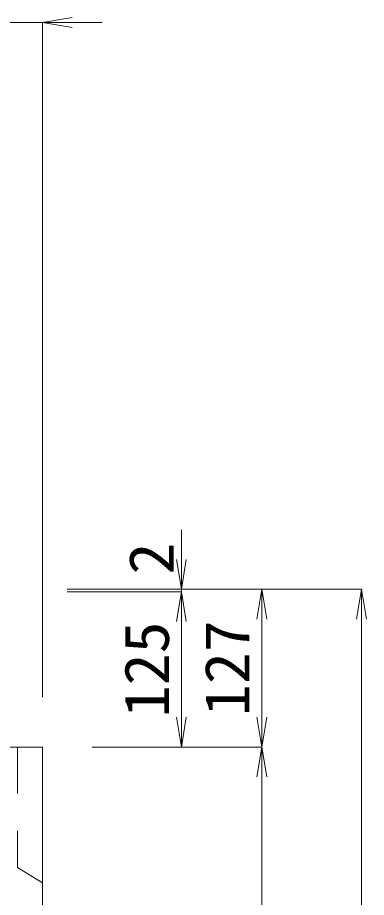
# Model space of a CAD drawing. Units: millimetres at full size; some dimension numbers follow another scale. Extents: x -734 to 58102, y 49499 to 87169.
# Drawn here: x 16525 to 16805, y 55316 to 56025 of the extents above; entities that cross this region are included whole.
import ezdxf
from ezdxf.enums import TextEntityAlignment as Align

# ---------------------------------------------------------------- set-up
doc = ezdxf.new("R2010")
doc.units = ezdxf.units.MM
doc.header["$LTSCALE"] = 50
doc.linetypes.add('USER1', pattern=[1.35, 0.75, -0.6])
doc.layers.add('寸法線', color=7, linetype='Continuous', lineweight=13)
doc.layers.add('本体', color=2, linetype='Continuous', lineweight=20)
doc.styles.add('ＭＳ 明朝', font='')
doc.styles.get('ＭＳ 明朝').set_extended_font_data('MS Mincho')

# ---------------------------------------------------------------- blocks, each defined once
blk = doc.blocks.new('open_arrow')
at = {"color": 0, "linetype": 'Continuous', "lineweight": -2}
blk.add_lwpolyline([(7.5, 1.25), (0, 0), (7.5, -1.25)], dxfattribs=at)

msp = doc.modelspace()

# ---------------------------------------------------------------- linework, layer by layer
at = {"layer": '寸法線'}
for p, q in [((16476.5, 56021.03), (16592.5, 56021.03)), ((16544.5, 55477.61), (16544.5, 56021.03)), ((16656.43, 55612.59), (16656.43, 55514.59)), ((16564.52, 55564.59), (16801.49, 55564.59)), ((16564.52, 55564.59), (16656.43, 55564.59)), ((16564.52, 55564.59), (16721.23, 55564.59)), ((16564.52, 55562.59), (16656.43, 55562.59)), ((16564.52, 55562.59), (16656.43, 55562.59)), ((16656.43, 55562.59), (16656.43, 55437.59)), ((16721.23, 55564.59), (16721.23, 55437.59)), ((16801.49, 55564.59), (16801.49, 53987.59)), ((16584.52, 55437.59), (16721.23, 55437.59)), ((16584.52, 55437.59), (16656.43, 55437.59)), ((16584.52, 55437.59), (16721.23, 55437.59)), ((16721.23, 55437.59), (16721.23, 53987.59))]:
    msp.add_line(p, q, dxfattribs=at)
at = {"layer": '本体'}
for p, q in [((16544.5, 55437.59), (16074.5, 55437.59)), ((16544.5, 53987.59), (16544.5, 55437.59))]:
    msp.add_line(p, q, dxfattribs=at)
at = {"layer": '本体', "linetype": 'USER1', "lineweight": 9}
for p in [(16524.51, 55437.59), (16544.51, 55328.08)]:
    msp.add_line(p, (16524.51, 55340.58), dxfattribs=at)

# ---------------------------------------------------------------- block references
at = {"layer": '寸法線', "xscale": 3.2, "yscale": 3.2}
msp.add_blockref('open_arrow', (16544.5, 56021.03), dxfattribs=at)
for p, rotation in [((16656.43, 55564.59), 90), ((16656.43, 55562.59), 270), ((16656.43, 55562.59), 270), ((16721.23, 55564.59), 270), ((16801.49, 55564.59), 270), ((16656.43, 55437.59), 90), ((16721.23, 55437.59), 90), ((16721.23, 55437.59), 270)]:
    msp.add_blockref('open_arrow', p, dxfattribs=dict(at, rotation=rotation))

# ---------------------------------------------------------------- texts
at = {"layer": '寸法線', "style": 'ＭＳ 明朝', "width": 1.05}
for s, p in [('2', (16632.15, 55589.37)), ('127', (16693.21, 55501.09)), ('125', (16628.41, 55500.09))]:
    msp.add_text(s, height=36.03, rotation=90, dxfattribs=at).set_placement(p, align=Align.MIDDLE_CENTER)

doc.saveas('drawing.dxf')
